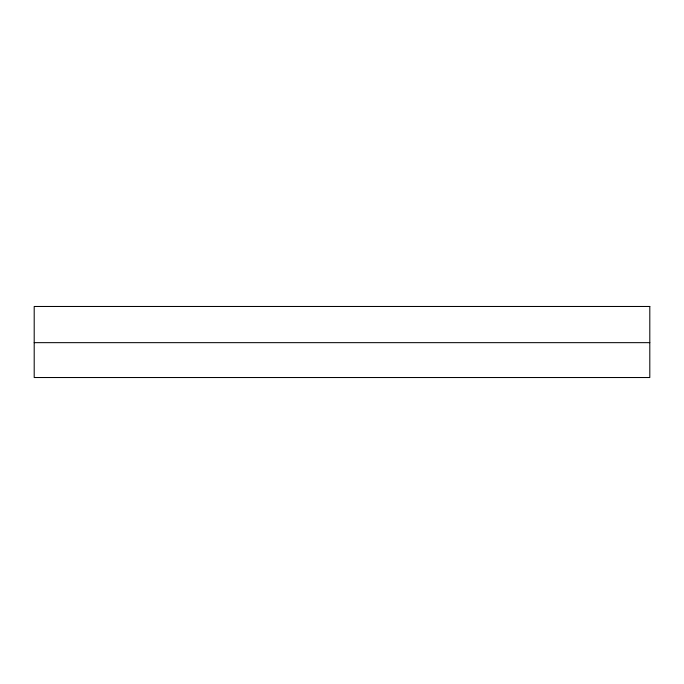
<?xml version="1.0" encoding="UTF-8"?>
<svg xmlns="http://www.w3.org/2000/svg" width="684" height="684" viewBox="0 0 684 684"><rect width="100%" height="100%" fill="white"/><g stroke="black" fill="none" stroke-linecap="round" stroke-linejoin="round"><path stroke-width="1.03" d="M34.2 342.658L649.8 342.658M649.8 306.475L34.2 306.475L34.2 377.525L649.8 377.525L649.8 306.475"/></g></svg>
